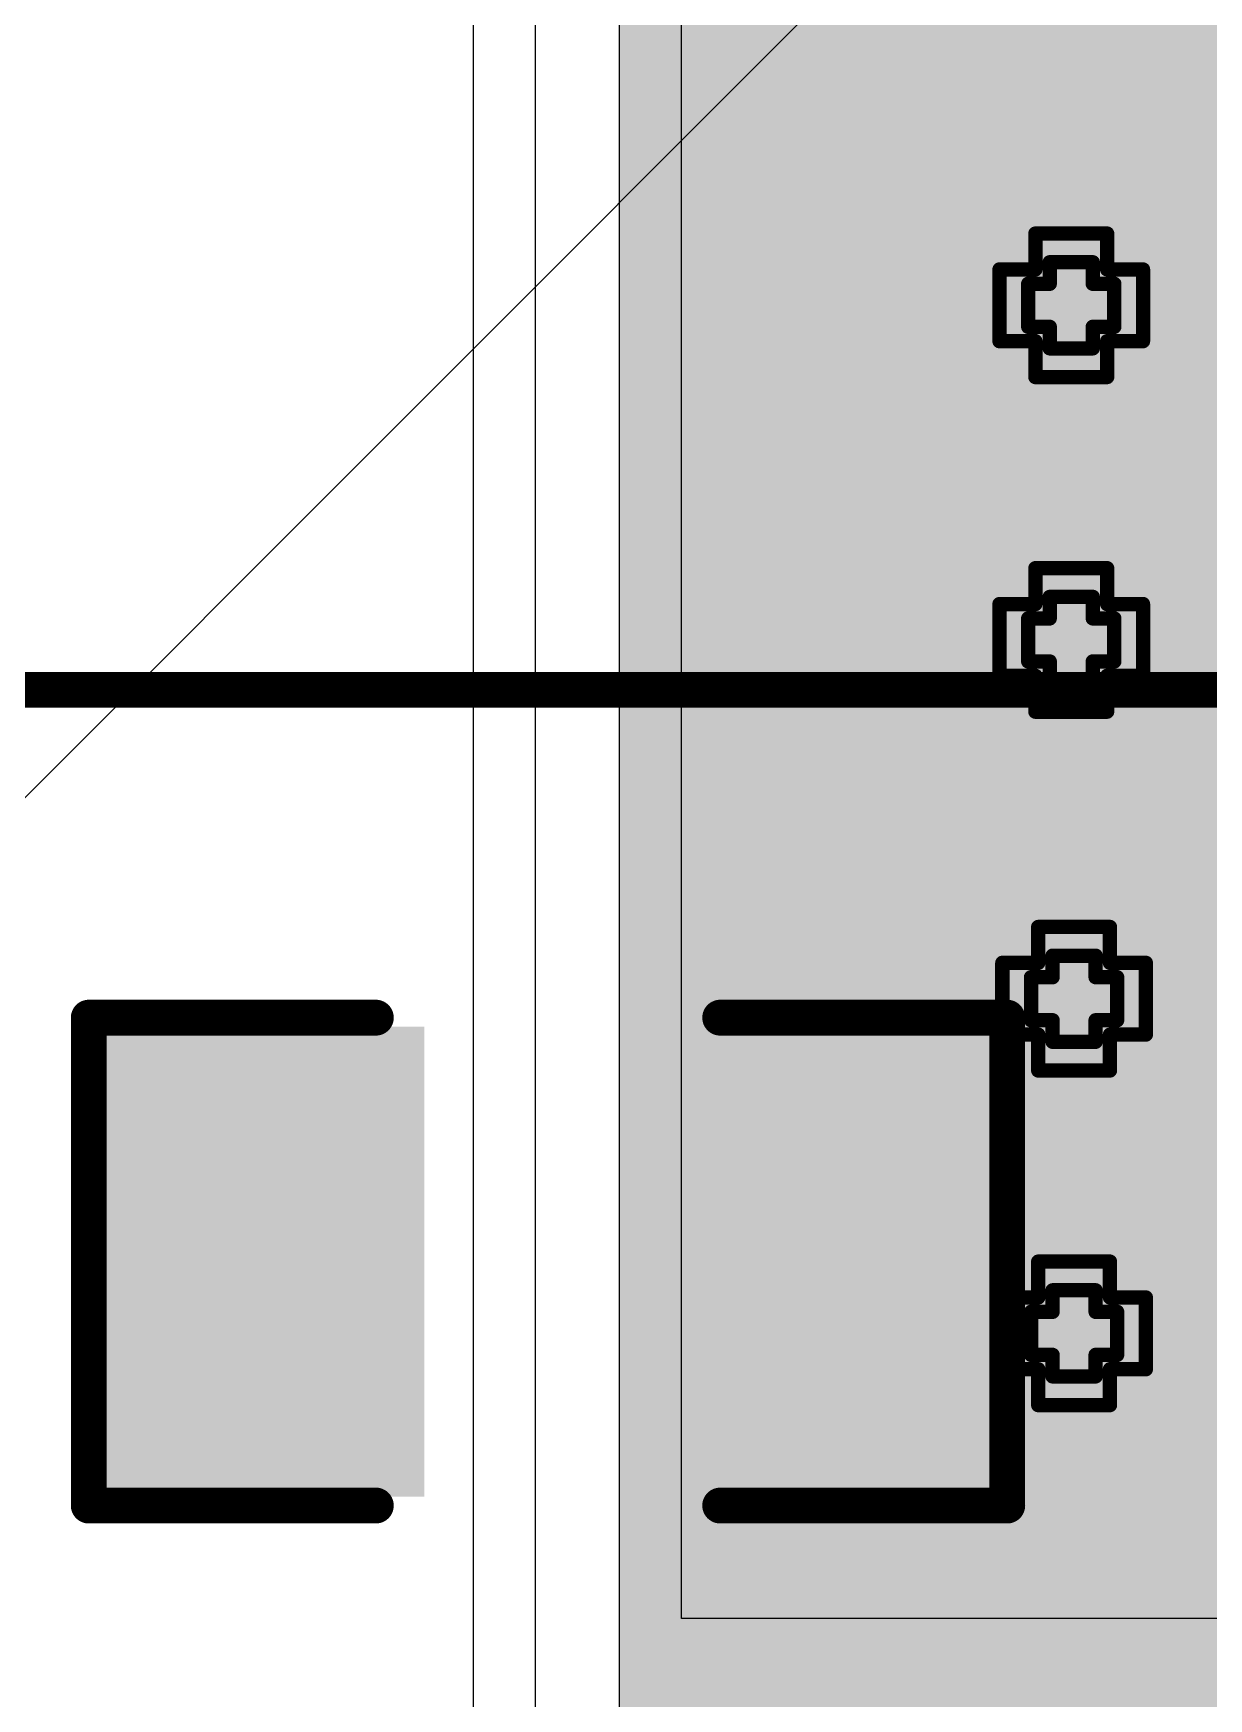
# Model space of a CAD drawing. Header units: inches. Extents: x -5 to 5258, y -4 to 5281.
# Drawn here: x 68.83 to 72.99, y 83.8 to 89.7 of the extents above; entities that cross this region are included whole.
import ezdxf

# ---------------------------------------------------------------- set-up
doc = ezdxf.new("R2010")
doc.units = ezdxf.units.IN
for name, color, linetype in [('Bottom Layer', 5, 'Continuous'), ('Bottom Solder', 6, 'Continuous'), ('Drill Drawing', 1, 'Continuous'), ('Top Layer', 1, 'Continuous'), ('Top Overlay', 2, 'Continuous'), ('Top Paste', 8, 'Continuous'), ('Top Solder', 216, 'Continuous'), ('Via Holes', 16, 'Continuous')]:
    doc.layers.add(name, color=color, linetype=linetype)

# ---------------------------------------------------------------- blocks, each defined once
blk = doc.blocks.new('RVT1H470M0607_4')
at = {"layer": 'Top Overlay'}
blk.add_lwpolyline([(-1.8348, -3.3274, 0.127, 0.127, 0), (3.3214, -3.3274, 0.127, 0.127, 0)], format="xyseb", dxfattribs=at)
blk = doc.blocks.new('P____DI_3333_8_91')
at = {"layer": 'Top Solder'}
blk.add_line((0.1017, 1.2383), (-5201.5175, 5197.903), dxfattribs=at)
blk = doc.blocks.new('C___0805_166')
at = {"layer": 'Top Layer'}
for points in [[(-1.524, 0.762), (-0.508, 0.762), (-0.508, -0.762), (-1.524, -0.762)], [(0.508, 0.762), (1.524, 0.762), (1.524, -0.762), (0.508, -0.762)]]:
    blk.add_hatch(color=1, dxfattribs=at).paths.add_polyline_path(points)
at = {"layer": 'Top Paste'}
for points in [[(-1.524, 0.762), (-0.508, 0.762), (-0.508, -0.762), (-1.524, -0.762)], [(0.508, 0.762), (1.524, 0.762), (1.524, -0.762), (0.508, -0.762)]]:
    blk.add_hatch(color=8, dxfattribs=at).paths.add_polyline_path(points)
at = {"layer": 'Top Solder'}
for points in [[(-1.594, 0.832), (-0.438, 0.832), (-0.438, -0.832), (-1.594, -0.832)], [(0.438, 0.832), (1.594, 0.832), (1.594, -0.832), (0.438, -0.832)]]:
    blk.add_hatch(color=216, dxfattribs=at).paths.add_polyline_path(points)
at = {"layer": 'Top Overlay'}
for points in [[(-1.6256, 0.8636, 0.127, 0.127, 0), (-1.6256, -0.8636, 0.127, 0.127, 0)], [(-0.6096, 0.8636, 0.127, 0.127, 0), (-1.6256, 0.8636, 0.127, 0.127, 0)], [(1.6256, 0.8636, 0.127, 0.127, 0), (0.6096, 0.8636, 0.127, 0.127, 0)], [(1.6256, 0.8636, 0.127, 0.127, 0), (1.6256, -0.8636, 0.127, 0.127, 0)], [(-0.6096, -0.8636, 0.127, 0.127, 0), (-1.6256, -0.8636, 0.127, 0.127, 0)], [(1.6256, -0.8636, 0.127, 0.127, 0), (0.6096, -0.8636, 0.127, 0.127, 0)]]:
    blk.add_lwpolyline(points, format="xyseb", dxfattribs=at)
for points in [[(-1.6574, 0.8636, 0.0635, 0.0635, 1), (-1.5938, 0.8636, 0.0635, 0.0635, 1)], [(-1.6574, 0.8636, 0.0635, 0.0635, 1), (-1.5938, 0.8636, 0.0635, 0.0635, 1)], [(-0.6413, 0.8636, 0.0635, 0.0635, 1), (-0.5778, 0.8636, 0.0635, 0.0635, 1)], [(0.5778, 0.8636, 0.0635, 0.0635, 1), (0.6413, 0.8636, 0.0635, 0.0635, 1)], [(1.5938, 0.8636, 0.0635, 0.0635, 1), (1.6574, 0.8636, 0.0635, 0.0635, 1)], [(1.5938, 0.8636, 0.0635, 0.0635, 1), (1.6574, 0.8636, 0.0635, 0.0635, 1)], [(-1.6574, -0.8636, 0.0635, 0.0635, 1), (-1.5938, -0.8636, 0.0635, 0.0635, 1)], [(-1.6574, -0.8636, 0.0635, 0.0635, 1), (-1.5938, -0.8636, 0.0635, 0.0635, 1)], [(-0.6413, -0.8636, 0.0635, 0.0635, 1), (-0.5778, -0.8636, 0.0635, 0.0635, 1)], [(0.5778, -0.8636, 0.0635, 0.0635, 1), (0.6413, -0.8636, 0.0635, 0.0635, 1)], [(1.5938, -0.8636, 0.0635, 0.0635, 1), (1.6574, -0.8636, 0.0635, 0.0635, 1)], [(1.5938, -0.8636, 0.0635, 0.0635, 1), (1.6574, -0.8636, 0.0635, 0.0635, 1)]]:
    blk.add_lwpolyline(points, format="xyseb", close=True, dxfattribs=at)

msp = doc.modelspace()

# ---------------------------------------------------------------- hatches: boundary and pattern name
at = {"layer": 'Bottom Layer'}
h = msp.add_hatch(color=5, dxfattribs=at)
edge = h.paths.add_edge_path()
edge.add_arc((72.507, 88.7331), 0.3, 0, 360)
h = msp.add_hatch(color=5, dxfattribs=at)
edge = h.paths.add_edge_path()
edge.add_arc((72.507, 87.5484), 0.3, 0, 360)
h = msp.add_hatch(color=5, dxfattribs=at)
edge = h.paths.add_edge_path()
edge.add_arc((72.517, 86.2782), 0.3, 0, 360)
h = msp.add_hatch(color=5, dxfattribs=at)
edge = h.paths.add_edge_path()
edge.add_arc((72.517, 85.0935), 0.3, 0, 360)
at = {"layer": 'Bottom Solder'}
h = msp.add_hatch(color=6, dxfattribs=at)
edge = h.paths.add_edge_path()
edge.add_arc((72.507, 88.7331), 0.4016, 0, 360)
h = msp.add_hatch(color=6, dxfattribs=at)
edge = h.paths.add_edge_path()
edge.add_arc((72.507, 87.5484), 0.4016, 0, 360)
h = msp.add_hatch(color=6, dxfattribs=at)
edge = h.paths.add_edge_path()
edge.add_arc((72.517, 86.2782), 0.4016, 0, 360)
h = msp.add_hatch(color=6, dxfattribs=at)
edge = h.paths.add_edge_path()
edge.add_arc((72.517, 85.0935), 0.4016, 0, 360)
at = {"layer": 'Top Layer'}
msp.add_hatch(color=1, dxfattribs=at).paths.add_polyline_path([(70.9079, 76.871), (74.93, 76.871), (74.93, 91.5702), (70.9079, 91.5702)])
h = msp.add_hatch(color=1, dxfattribs=at)
edge = h.paths.add_edge_path()
edge.add_arc((72.507, 88.7331), 0.3, 0, 360)
h = msp.add_hatch(color=1, dxfattribs=at)
edge = h.paths.add_edge_path()
edge.add_arc((72.507, 87.5484), 0.3, 0, 360)
h = msp.add_hatch(color=1, dxfattribs=at)
edge = h.paths.add_edge_path()
edge.add_arc((72.517, 86.2782), 0.3, 0, 360)
h = msp.add_hatch(color=1, dxfattribs=at)
edge = h.paths.add_edge_path()
edge.add_arc((72.517, 85.0935), 0.3, 0, 360)
at = {"layer": 'Top Solder'}
h = msp.add_hatch(color=216, dxfattribs=at)
edge = h.paths.add_edge_path()
edge.add_arc((72.507, 88.7331), 0.4016, 0, 360)
h = msp.add_hatch(color=216, dxfattribs=at)
edge = h.paths.add_edge_path()
edge.add_arc((72.507, 87.5484), 0.4016, 0, 360)
h = msp.add_hatch(color=216, dxfattribs=at)
edge = h.paths.add_edge_path()
edge.add_arc((72.517, 86.2782), 0.4016, 0, 360)
h = msp.add_hatch(color=216, dxfattribs=at)
edge = h.paths.add_edge_path()
edge.add_arc((72.517, 85.0935), 0.4016, 0, 360)
at = {"layer": 'Via Holes'}
h = msp.add_hatch(color=7, dxfattribs=at)
edge = h.paths.add_edge_path()
edge.add_arc((72.507, 88.7331), 0.15, 0, 360)
h = msp.add_hatch(color=7, dxfattribs=at)
edge = h.paths.add_edge_path()
edge.add_arc((72.507, 87.5484), 0.15, 0, 360)
h = msp.add_hatch(color=7, dxfattribs=at)
edge = h.paths.add_edge_path()
edge.add_arc((72.517, 86.2782), 0.15, 0, 360)
h = msp.add_hatch(color=7, dxfattribs=at)
edge = h.paths.add_edge_path()
edge.add_arc((72.517, 85.0935), 0.15, 0, 360)

# ---------------------------------------------------------------- linework, layer by layer
at = {"layer": 'Bottom Layer'}
for p, q in [((70.609, 93.878), (70.609, 84.084)), ((71.1269, 84.084), (71.1269, 93.878)), ((70.609, 84.084), (70.609, 83.566)), ((75.0163, 84.0839), (71.1269, 84.084))]:
    msp.add_line(p, q, dxfattribs=at)
at = {"layer": 'Drill Drawing'}
for points in [[(72.38, 88.8601, 0.0508, 0.0508, 0), (72.38, 88.9871, 0.0508, 0.0508, 0)], [(72.38, 88.9871, 0.0508, 0.0508, 0), (72.634, 88.9871, 0.0508, 0.0508, 0)], [(72.634, 88.8601, 0.0508, 0.0508, 0), (72.634, 88.9871, 0.0508, 0.0508, 0)], [(72.253, 88.6061, 0.0508, 0.0508, 0), (72.253, 88.8601, 0.0508, 0.0508, 0)], [(72.253, 88.8601, 0.0508, 0.0508, 0), (72.38, 88.8601, 0.0508, 0.0508, 0)], [(72.4308, 88.8093, 0.0508, 0.0508, 0), (72.4308, 88.8855, 0.0508, 0.0508, 0)], [(72.4308, 88.8855, 0.0508, 0.0508, 0), (72.5832, 88.8855, 0.0508, 0.0508, 0)], [(72.5832, 88.8093, 0.0508, 0.0508, 0), (72.5832, 88.8855, 0.0508, 0.0508, 0)], [(72.634, 88.8601, 0.0508, 0.0508, 0), (72.761, 88.8601, 0.0508, 0.0508, 0)], [(72.761, 88.6061, 0.0508, 0.0508, 0), (72.761, 88.8601, 0.0508, 0.0508, 0)], [(72.3546, 88.6569, 0.0508, 0.0508, 0), (72.3546, 88.8093, 0.0508, 0.0508, 0)], [(72.3546, 88.8093, 0.0508, 0.0508, 0), (72.4308, 88.8093, 0.0508, 0.0508, 0)], [(72.5832, 88.8093, 0.0508, 0.0508, 0), (72.6594, 88.8093, 0.0508, 0.0508, 0)], [(72.6594, 88.6569, 0.0508, 0.0508, 0), (72.6594, 88.8093, 0.0508, 0.0508, 0)], [(72.3546, 88.6569, 0.0508, 0.0508, 0), (72.4308, 88.6569, 0.0508, 0.0508, 0)], [(72.4308, 88.5807, 0.0508, 0.0508, 0), (72.4308, 88.6569, 0.0508, 0.0508, 0)], [(72.5832, 88.6569, 0.0508, 0.0508, 0), (72.6594, 88.6569, 0.0508, 0.0508, 0)], [(72.5832, 88.5807, 0.0508, 0.0508, 0), (72.5832, 88.6569, 0.0508, 0.0508, 0)], [(72.253, 88.6061, 0.0508, 0.0508, 0), (72.38, 88.6061, 0.0508, 0.0508, 0)], [(72.38, 88.4791, 0.0508, 0.0508, 0), (72.38, 88.6061, 0.0508, 0.0508, 0)], [(72.634, 88.6061, 0.0508, 0.0508, 0), (72.761, 88.6061, 0.0508, 0.0508, 0)], [(72.634, 88.4791, 0.0508, 0.0508, 0), (72.634, 88.6061, 0.0508, 0.0508, 0)], [(72.4308, 88.5807, 0.0508, 0.0508, 0), (72.5832, 88.5807, 0.0508, 0.0508, 0)], [(72.38, 88.4791, 0.0508, 0.0508, 0), (72.634, 88.4791, 0.0508, 0.0508, 0)], [(72.38, 87.6754, 0.0508, 0.0508, 0), (72.38, 87.8024, 0.0508, 0.0508, 0)], [(72.38, 87.8024, 0.0508, 0.0508, 0), (72.634, 87.8024, 0.0508, 0.0508, 0)], [(72.634, 87.6754, 0.0508, 0.0508, 0), (72.634, 87.8024, 0.0508, 0.0508, 0)], [(72.253, 87.4214, 0.0508, 0.0508, 0), (72.253, 87.6754, 0.0508, 0.0508, 0)], [(72.253, 87.6754, 0.0508, 0.0508, 0), (72.38, 87.6754, 0.0508, 0.0508, 0)], [(72.4308, 87.6246, 0.0508, 0.0508, 0), (72.4308, 87.7008, 0.0508, 0.0508, 0)], [(72.4308, 87.7008, 0.0508, 0.0508, 0), (72.5832, 87.7008, 0.0508, 0.0508, 0)], [(72.5832, 87.6246, 0.0508, 0.0508, 0), (72.5832, 87.7008, 0.0508, 0.0508, 0)], [(72.634, 87.6754, 0.0508, 0.0508, 0), (72.761, 87.6754, 0.0508, 0.0508, 0)], [(72.761, 87.4214, 0.0508, 0.0508, 0), (72.761, 87.6754, 0.0508, 0.0508, 0)], [(72.3546, 87.4722, 0.0508, 0.0508, 0), (72.3546, 87.6246, 0.0508, 0.0508, 0)], [(72.3546, 87.6246, 0.0508, 0.0508, 0), (72.4308, 87.6246, 0.0508, 0.0508, 0)], [(72.5832, 87.6246, 0.0508, 0.0508, 0), (72.6594, 87.6246, 0.0508, 0.0508, 0)], [(72.6594, 87.4722, 0.0508, 0.0508, 0), (72.6594, 87.6246, 0.0508, 0.0508, 0)], [(72.3546, 87.4722, 0.0508, 0.0508, 0), (72.4308, 87.4722, 0.0508, 0.0508, 0)], [(72.4308, 87.396, 0.0508, 0.0508, 0), (72.4308, 87.4722, 0.0508, 0.0508, 0)], [(72.5832, 87.4722, 0.0508, 0.0508, 0), (72.6594, 87.4722, 0.0508, 0.0508, 0)], [(72.5832, 87.396, 0.0508, 0.0508, 0), (72.5832, 87.4722, 0.0508, 0.0508, 0)], [(72.253, 87.4214, 0.0508, 0.0508, 0), (72.38, 87.4214, 0.0508, 0.0508, 0)], [(72.38, 87.2944, 0.0508, 0.0508, 0), (72.38, 87.4214, 0.0508, 0.0508, 0)], [(72.634, 87.4214, 0.0508, 0.0508, 0), (72.761, 87.4214, 0.0508, 0.0508, 0)], [(72.634, 87.2944, 0.0508, 0.0508, 0), (72.634, 87.4214, 0.0508, 0.0508, 0)], [(72.4308, 87.396, 0.0508, 0.0508, 0), (72.5832, 87.396, 0.0508, 0.0508, 0)], [(72.38, 87.2944, 0.0508, 0.0508, 0), (72.634, 87.2944, 0.0508, 0.0508, 0)], [(72.39, 86.4052, 0.0508, 0.0508, 0), (72.39, 86.5322, 0.0508, 0.0508, 0)], [(72.39, 86.5322, 0.0508, 0.0508, 0), (72.644, 86.5322, 0.0508, 0.0508, 0)], [(72.644, 86.4052, 0.0508, 0.0508, 0), (72.644, 86.5322, 0.0508, 0.0508, 0)], [(72.4408, 86.3544, 0.0508, 0.0508, 0), (72.4408, 86.4306, 0.0508, 0.0508, 0)], [(72.4408, 86.4306, 0.0508, 0.0508, 0), (72.5932, 86.4306, 0.0508, 0.0508, 0)], [(72.5932, 86.3544, 0.0508, 0.0508, 0), (72.5932, 86.4306, 0.0508, 0.0508, 0)], [(72.263, 86.1512, 0.0508, 0.0508, 0), (72.263, 86.4052, 0.0508, 0.0508, 0)], [(72.263, 86.4052, 0.0508, 0.0508, 0), (72.39, 86.4052, 0.0508, 0.0508, 0)], [(72.3646, 86.202, 0.0508, 0.0508, 0), (72.3646, 86.3544, 0.0508, 0.0508, 0)], [(72.3646, 86.3544, 0.0508, 0.0508, 0), (72.4408, 86.3544, 0.0508, 0.0508, 0)], [(72.5932, 86.3544, 0.0508, 0.0508, 0), (72.6694, 86.3544, 0.0508, 0.0508, 0)], [(72.644, 86.4052, 0.0508, 0.0508, 0), (72.771, 86.4052, 0.0508, 0.0508, 0)], [(72.6694, 86.202, 0.0508, 0.0508, 0), (72.6694, 86.3544, 0.0508, 0.0508, 0)], [(72.771, 86.1512, 0.0508, 0.0508, 0), (72.771, 86.4052, 0.0508, 0.0508, 0)], [(72.3646, 86.202, 0.0508, 0.0508, 0), (72.4408, 86.202, 0.0508, 0.0508, 0)], [(72.4408, 86.1258, 0.0508, 0.0508, 0), (72.4408, 86.202, 0.0508, 0.0508, 0)], [(72.5932, 86.202, 0.0508, 0.0508, 0), (72.6694, 86.202, 0.0508, 0.0508, 0)], [(72.5932, 86.1258, 0.0508, 0.0508, 0), (72.5932, 86.202, 0.0508, 0.0508, 0)], [(72.263, 86.1512, 0.0508, 0.0508, 0), (72.39, 86.1512, 0.0508, 0.0508, 0)], [(72.39, 86.0242, 0.0508, 0.0508, 0), (72.39, 86.1512, 0.0508, 0.0508, 0)], [(72.4408, 86.1258, 0.0508, 0.0508, 0), (72.5932, 86.1258, 0.0508, 0.0508, 0)], [(72.644, 86.1512, 0.0508, 0.0508, 0), (72.771, 86.1512, 0.0508, 0.0508, 0)], [(72.644, 86.0242, 0.0508, 0.0508, 0), (72.644, 86.1512, 0.0508, 0.0508, 0)], [(72.39, 86.0242, 0.0508, 0.0508, 0), (72.644, 86.0242, 0.0508, 0.0508, 0)], [(72.39, 85.2205, 0.0508, 0.0508, 0), (72.39, 85.3475, 0.0508, 0.0508, 0)], [(72.39, 85.3475, 0.0508, 0.0508, 0), (72.644, 85.3475, 0.0508, 0.0508, 0)], [(72.644, 85.2205, 0.0508, 0.0508, 0), (72.644, 85.3475, 0.0508, 0.0508, 0)], [(72.4408, 85.1697, 0.0508, 0.0508, 0), (72.4408, 85.2459, 0.0508, 0.0508, 0)], [(72.4408, 85.2459, 0.0508, 0.0508, 0), (72.5932, 85.2459, 0.0508, 0.0508, 0)], [(72.5932, 85.1697, 0.0508, 0.0508, 0), (72.5932, 85.2459, 0.0508, 0.0508, 0)], [(72.263, 84.9665, 0.0508, 0.0508, 0), (72.263, 85.2205, 0.0508, 0.0508, 0)], [(72.263, 85.2205, 0.0508, 0.0508, 0), (72.39, 85.2205, 0.0508, 0.0508, 0)], [(72.644, 85.2205, 0.0508, 0.0508, 0), (72.771, 85.2205, 0.0508, 0.0508, 0)], [(72.771, 84.9665, 0.0508, 0.0508, 0), (72.771, 85.2205, 0.0508, 0.0508, 0)], [(72.3646, 85.0173, 0.0508, 0.0508, 0), (72.3646, 85.1697, 0.0508, 0.0508, 0)], [(72.3646, 85.1697, 0.0508, 0.0508, 0), (72.4408, 85.1697, 0.0508, 0.0508, 0)], [(72.5932, 85.1697, 0.0508, 0.0508, 0), (72.6694, 85.1697, 0.0508, 0.0508, 0)], [(72.6694, 85.0173, 0.0508, 0.0508, 0), (72.6694, 85.1697, 0.0508, 0.0508, 0)], [(72.3646, 85.0173, 0.0508, 0.0508, 0), (72.4408, 85.0173, 0.0508, 0.0508, 0)], [(72.4408, 84.9411, 0.0508, 0.0508, 0), (72.4408, 85.0173, 0.0508, 0.0508, 0)], [(72.5932, 85.0173, 0.0508, 0.0508, 0), (72.6694, 85.0173, 0.0508, 0.0508, 0)], [(72.5932, 84.9411, 0.0508, 0.0508, 0), (72.5932, 85.0173, 0.0508, 0.0508, 0)], [(72.263, 84.9665, 0.0508, 0.0508, 0), (72.39, 84.9665, 0.0508, 0.0508, 0)], [(72.39, 84.8395, 0.0508, 0.0508, 0), (72.39, 84.9665, 0.0508, 0.0508, 0)], [(72.4408, 84.9411, 0.0508, 0.0508, 0), (72.5932, 84.9411, 0.0508, 0.0508, 0)], [(72.644, 84.9665, 0.0508, 0.0508, 0), (72.771, 84.9665, 0.0508, 0.0508, 0)], [(72.644, 84.8395, 0.0508, 0.0508, 0), (72.644, 84.9665, 0.0508, 0.0508, 0)], [(72.39, 84.8395, 0.0508, 0.0508, 0), (72.644, 84.8395, 0.0508, 0.0508, 0)]]:
    msp.add_lwpolyline(points, format="xyseb", dxfattribs=at)
for points in [[(72.3673, 88.9871, 0.0254, 0.0254, 1), (72.3927, 88.9871, 0.0254, 0.0254, 1)], [(72.3673, 88.9871, 0.0254, 0.0254, 1), (72.3927, 88.9871, 0.0254, 0.0254, 1)], [(72.6213, 88.9871, 0.0254, 0.0254, 1), (72.6467, 88.9871, 0.0254, 0.0254, 1)], [(72.6213, 88.9871, 0.0254, 0.0254, 1), (72.6467, 88.9871, 0.0254, 0.0254, 1)], [(72.2403, 88.8601, 0.0254, 0.0254, 1), (72.2657, 88.8601, 0.0254, 0.0254, 1)], [(72.2403, 88.8601, 0.0254, 0.0254, 1), (72.2657, 88.8601, 0.0254, 0.0254, 1)], [(72.3673, 88.8601, 0.0254, 0.0254, 1), (72.3927, 88.8601, 0.0254, 0.0254, 1)], [(72.3673, 88.8601, 0.0254, 0.0254, 1), (72.3927, 88.8601, 0.0254, 0.0254, 1)], [(72.4181, 88.8855, 0.0254, 0.0254, 1), (72.4435, 88.8855, 0.0254, 0.0254, 1)], [(72.4181, 88.8855, 0.0254, 0.0254, 1), (72.4435, 88.8855, 0.0254, 0.0254, 1)], [(72.5705, 88.8855, 0.0254, 0.0254, 1), (72.5959, 88.8855, 0.0254, 0.0254, 1)], [(72.5705, 88.8855, 0.0254, 0.0254, 1), (72.5959, 88.8855, 0.0254, 0.0254, 1)], [(72.6213, 88.8601, 0.0254, 0.0254, 1), (72.6467, 88.8601, 0.0254, 0.0254, 1)], [(72.6213, 88.8601, 0.0254, 0.0254, 1), (72.6467, 88.8601, 0.0254, 0.0254, 1)], [(72.7483, 88.8601, 0.0254, 0.0254, 1), (72.7737, 88.8601, 0.0254, 0.0254, 1)], [(72.7483, 88.8601, 0.0254, 0.0254, 1), (72.7737, 88.8601, 0.0254, 0.0254, 1)], [(72.3419, 88.8093, 0.0254, 0.0254, 1), (72.3673, 88.8093, 0.0254, 0.0254, 1)], [(72.3419, 88.8093, 0.0254, 0.0254, 1), (72.3673, 88.8093, 0.0254, 0.0254, 1)], [(72.4181, 88.8093, 0.0254, 0.0254, 1), (72.4435, 88.8093, 0.0254, 0.0254, 1)], [(72.4181, 88.8093, 0.0254, 0.0254, 1), (72.4435, 88.8093, 0.0254, 0.0254, 1)], [(72.5705, 88.8093, 0.0254, 0.0254, 1), (72.5959, 88.8093, 0.0254, 0.0254, 1)], [(72.5705, 88.8093, 0.0254, 0.0254, 1), (72.5959, 88.8093, 0.0254, 0.0254, 1)], [(72.6467, 88.8093, 0.0254, 0.0254, 1), (72.6721, 88.8093, 0.0254, 0.0254, 1)], [(72.6467, 88.8093, 0.0254, 0.0254, 1), (72.6721, 88.8093, 0.0254, 0.0254, 1)], [(72.3419, 88.6569, 0.0254, 0.0254, 1), (72.3673, 88.6569, 0.0254, 0.0254, 1)], [(72.3419, 88.6569, 0.0254, 0.0254, 1), (72.3673, 88.6569, 0.0254, 0.0254, 1)], [(72.4181, 88.6569, 0.0254, 0.0254, 1), (72.4435, 88.6569, 0.0254, 0.0254, 1)], [(72.4181, 88.6569, 0.0254, 0.0254, 1), (72.4435, 88.6569, 0.0254, 0.0254, 1)], [(72.5705, 88.6569, 0.0254, 0.0254, 1), (72.5959, 88.6569, 0.0254, 0.0254, 1)], [(72.5705, 88.6569, 0.0254, 0.0254, 1), (72.5959, 88.6569, 0.0254, 0.0254, 1)], [(72.6467, 88.6569, 0.0254, 0.0254, 1), (72.6721, 88.6569, 0.0254, 0.0254, 1)], [(72.6467, 88.6569, 0.0254, 0.0254, 1), (72.6721, 88.6569, 0.0254, 0.0254, 1)], [(72.2403, 88.6061, 0.0254, 0.0254, 1), (72.2657, 88.6061, 0.0254, 0.0254, 1)], [(72.2403, 88.6061, 0.0254, 0.0254, 1), (72.2657, 88.6061, 0.0254, 0.0254, 1)], [(72.3673, 88.6061, 0.0254, 0.0254, 1), (72.3927, 88.6061, 0.0254, 0.0254, 1)], [(72.3673, 88.6061, 0.0254, 0.0254, 1), (72.3927, 88.6061, 0.0254, 0.0254, 1)], [(72.6213, 88.6061, 0.0254, 0.0254, 1), (72.6467, 88.6061, 0.0254, 0.0254, 1)], [(72.6213, 88.6061, 0.0254, 0.0254, 1), (72.6467, 88.6061, 0.0254, 0.0254, 1)], [(72.7483, 88.6061, 0.0254, 0.0254, 1), (72.7737, 88.6061, 0.0254, 0.0254, 1)], [(72.7483, 88.6061, 0.0254, 0.0254, 1), (72.7737, 88.6061, 0.0254, 0.0254, 1)], [(72.4181, 88.5807, 0.0254, 0.0254, 1), (72.4435, 88.5807, 0.0254, 0.0254, 1)], [(72.4181, 88.5807, 0.0254, 0.0254, 1), (72.4435, 88.5807, 0.0254, 0.0254, 1)], [(72.5705, 88.5807, 0.0254, 0.0254, 1), (72.5959, 88.5807, 0.0254, 0.0254, 1)], [(72.5705, 88.5807, 0.0254, 0.0254, 1), (72.5959, 88.5807, 0.0254, 0.0254, 1)], [(72.3673, 88.4791, 0.0254, 0.0254, 1), (72.3927, 88.4791, 0.0254, 0.0254, 1)], [(72.3673, 88.4791, 0.0254, 0.0254, 1), (72.3927, 88.4791, 0.0254, 0.0254, 1)], [(72.6213, 88.4791, 0.0254, 0.0254, 1), (72.6467, 88.4791, 0.0254, 0.0254, 1)], [(72.6213, 88.4791, 0.0254, 0.0254, 1), (72.6467, 88.4791, 0.0254, 0.0254, 1)], [(72.3673, 87.8024, 0.0254, 0.0254, 1), (72.3927, 87.8024, 0.0254, 0.0254, 1)], [(72.3673, 87.8024, 0.0254, 0.0254, 1), (72.3927, 87.8024, 0.0254, 0.0254, 1)], [(72.6213, 87.8024, 0.0254, 0.0254, 1), (72.6467, 87.8024, 0.0254, 0.0254, 1)], [(72.6213, 87.8024, 0.0254, 0.0254, 1), (72.6467, 87.8024, 0.0254, 0.0254, 1)], [(72.2403, 87.6754, 0.0254, 0.0254, 1), (72.2657, 87.6754, 0.0254, 0.0254, 1)], [(72.2403, 87.6754, 0.0254, 0.0254, 1), (72.2657, 87.6754, 0.0254, 0.0254, 1)], [(72.3673, 87.6754, 0.0254, 0.0254, 1), (72.3927, 87.6754, 0.0254, 0.0254, 1)], [(72.3673, 87.6754, 0.0254, 0.0254, 1), (72.3927, 87.6754, 0.0254, 0.0254, 1)], [(72.4181, 87.7008, 0.0254, 0.0254, 1), (72.4435, 87.7008, 0.0254, 0.0254, 1)], [(72.4181, 87.7008, 0.0254, 0.0254, 1), (72.4435, 87.7008, 0.0254, 0.0254, 1)], [(72.5705, 87.7008, 0.0254, 0.0254, 1), (72.5959, 87.7008, 0.0254, 0.0254, 1)], [(72.5705, 87.7008, 0.0254, 0.0254, 1), (72.5959, 87.7008, 0.0254, 0.0254, 1)], [(72.6213, 87.6754, 0.0254, 0.0254, 1), (72.6467, 87.6754, 0.0254, 0.0254, 1)], [(72.6213, 87.6754, 0.0254, 0.0254, 1), (72.6467, 87.6754, 0.0254, 0.0254, 1)], [(72.7483, 87.6754, 0.0254, 0.0254, 1), (72.7737, 87.6754, 0.0254, 0.0254, 1)], [(72.7483, 87.6754, 0.0254, 0.0254, 1), (72.7737, 87.6754, 0.0254, 0.0254, 1)], [(72.3419, 87.6246, 0.0254, 0.0254, 1), (72.3673, 87.6246, 0.0254, 0.0254, 1)], [(72.3419, 87.6246, 0.0254, 0.0254, 1), (72.3673, 87.6246, 0.0254, 0.0254, 1)], [(72.4181, 87.6246, 0.0254, 0.0254, 1), (72.4435, 87.6246, 0.0254, 0.0254, 1)], [(72.4181, 87.6246, 0.0254, 0.0254, 1), (72.4435, 87.6246, 0.0254, 0.0254, 1)], [(72.5705, 87.6246, 0.0254, 0.0254, 1), (72.5959, 87.6246, 0.0254, 0.0254, 1)], [(72.5705, 87.6246, 0.0254, 0.0254, 1), (72.5959, 87.6246, 0.0254, 0.0254, 1)], [(72.6467, 87.6246, 0.0254, 0.0254, 1), (72.6721, 87.6246, 0.0254, 0.0254, 1)], [(72.6467, 87.6246, 0.0254, 0.0254, 1), (72.6721, 87.6246, 0.0254, 0.0254, 1)], [(72.3419, 87.4722, 0.0254, 0.0254, 1), (72.3673, 87.4722, 0.0254, 0.0254, 1)], [(72.3419, 87.4722, 0.0254, 0.0254, 1), (72.3673, 87.4722, 0.0254, 0.0254, 1)], [(72.4181, 87.4722, 0.0254, 0.0254, 1), (72.4435, 87.4722, 0.0254, 0.0254, 1)], [(72.4181, 87.4722, 0.0254, 0.0254, 1), (72.4435, 87.4722, 0.0254, 0.0254, 1)], [(72.5705, 87.4722, 0.0254, 0.0254, 1), (72.5959, 87.4722, 0.0254, 0.0254, 1)], [(72.5705, 87.4722, 0.0254, 0.0254, 1), (72.5959, 87.4722, 0.0254, 0.0254, 1)], [(72.6467, 87.4722, 0.0254, 0.0254, 1), (72.6721, 87.4722, 0.0254, 0.0254, 1)], [(72.6467, 87.4722, 0.0254, 0.0254, 1), (72.6721, 87.4722, 0.0254, 0.0254, 1)], [(72.2403, 87.4214, 0.0254, 0.0254, 1), (72.2657, 87.4214, 0.0254, 0.0254, 1)], [(72.2403, 87.4214, 0.0254, 0.0254, 1), (72.2657, 87.4214, 0.0254, 0.0254, 1)], [(72.3673, 87.4214, 0.0254, 0.0254, 1), (72.3927, 87.4214, 0.0254, 0.0254, 1)], [(72.3673, 87.4214, 0.0254, 0.0254, 1), (72.3927, 87.4214, 0.0254, 0.0254, 1)], [(72.6213, 87.4214, 0.0254, 0.0254, 1), (72.6467, 87.4214, 0.0254, 0.0254, 1)], [(72.6213, 87.4214, 0.0254, 0.0254, 1), (72.6467, 87.4214, 0.0254, 0.0254, 1)], [(72.7483, 87.4214, 0.0254, 0.0254, 1), (72.7737, 87.4214, 0.0254, 0.0254, 1)], [(72.7483, 87.4214, 0.0254, 0.0254, 1), (72.7737, 87.4214, 0.0254, 0.0254, 1)], [(72.4181, 87.396, 0.0254, 0.0254, 1), (72.4435, 87.396, 0.0254, 0.0254, 1)], [(72.4181, 87.396, 0.0254, 0.0254, 1), (72.4435, 87.396, 0.0254, 0.0254, 1)], [(72.5705, 87.396, 0.0254, 0.0254, 1), (72.5959, 87.396, 0.0254, 0.0254, 1)], [(72.5705, 87.396, 0.0254, 0.0254, 1), (72.5959, 87.396, 0.0254, 0.0254, 1)], [(72.3673, 87.2944, 0.0254, 0.0254, 1), (72.3927, 87.2944, 0.0254, 0.0254, 1)], [(72.3673, 87.2944, 0.0254, 0.0254, 1), (72.3927, 87.2944, 0.0254, 0.0254, 1)], [(72.6213, 87.2944, 0.0254, 0.0254, 1), (72.6467, 87.2944, 0.0254, 0.0254, 1)], [(72.6213, 87.2944, 0.0254, 0.0254, 1), (72.6467, 87.2944, 0.0254, 0.0254, 1)], [(72.3773, 86.5322, 0.0254, 0.0254, 1), (72.4027, 86.5322, 0.0254, 0.0254, 1)], [(72.3773, 86.5322, 0.0254, 0.0254, 1), (72.4027, 86.5322, 0.0254, 0.0254, 1)], [(72.6313, 86.5322, 0.0254, 0.0254, 1), (72.6567, 86.5322, 0.0254, 0.0254, 1)], [(72.6313, 86.5322, 0.0254, 0.0254, 1), (72.6567, 86.5322, 0.0254, 0.0254, 1)], [(72.4281, 86.4306, 0.0254, 0.0254, 1), (72.4535, 86.4306, 0.0254, 0.0254, 1)], [(72.4281, 86.4306, 0.0254, 0.0254, 1), (72.4535, 86.4306, 0.0254, 0.0254, 1)], [(72.5805, 86.4306, 0.0254, 0.0254, 1), (72.6059, 86.4306, 0.0254, 0.0254, 1)], [(72.5805, 86.4306, 0.0254, 0.0254, 1), (72.6059, 86.4306, 0.0254, 0.0254, 1)], [(72.2503, 86.4052, 0.0254, 0.0254, 1), (72.2757, 86.4052, 0.0254, 0.0254, 1)], [(72.2503, 86.4052, 0.0254, 0.0254, 1), (72.2757, 86.4052, 0.0254, 0.0254, 1)], [(72.3519, 86.3544, 0.0254, 0.0254, 1), (72.3773, 86.3544, 0.0254, 0.0254, 1)], [(72.3519, 86.3544, 0.0254, 0.0254, 1), (72.3773, 86.3544, 0.0254, 0.0254, 1)], [(72.3773, 86.4052, 0.0254, 0.0254, 1), (72.4027, 86.4052, 0.0254, 0.0254, 1)], [(72.3773, 86.4052, 0.0254, 0.0254, 1), (72.4027, 86.4052, 0.0254, 0.0254, 1)], [(72.4281, 86.3544, 0.0254, 0.0254, 1), (72.4535, 86.3544, 0.0254, 0.0254, 1)], [(72.4281, 86.3544, 0.0254, 0.0254, 1), (72.4535, 86.3544, 0.0254, 0.0254, 1)], [(72.5805, 86.3544, 0.0254, 0.0254, 1), (72.6059, 86.3544, 0.0254, 0.0254, 1)], [(72.5805, 86.3544, 0.0254, 0.0254, 1), (72.6059, 86.3544, 0.0254, 0.0254, 1)], [(72.6313, 86.4052, 0.0254, 0.0254, 1), (72.6567, 86.4052, 0.0254, 0.0254, 1)], [(72.6313, 86.4052, 0.0254, 0.0254, 1), (72.6567, 86.4052, 0.0254, 0.0254, 1)], [(72.6567, 86.3544, 0.0254, 0.0254, 1), (72.6821, 86.3544, 0.0254, 0.0254, 1)], [(72.6567, 86.3544, 0.0254, 0.0254, 1), (72.6821, 86.3544, 0.0254, 0.0254, 1)], [(72.7583, 86.4052, 0.0254, 0.0254, 1), (72.7837, 86.4052, 0.0254, 0.0254, 1)], [(72.7583, 86.4052, 0.0254, 0.0254, 1), (72.7837, 86.4052, 0.0254, 0.0254, 1)], [(72.3519, 86.202, 0.0254, 0.0254, 1), (72.3773, 86.202, 0.0254, 0.0254, 1)], [(72.3519, 86.202, 0.0254, 0.0254, 1), (72.3773, 86.202, 0.0254, 0.0254, 1)], [(72.4281, 86.202, 0.0254, 0.0254, 1), (72.4535, 86.202, 0.0254, 0.0254, 1)], [(72.4281, 86.202, 0.0254, 0.0254, 1), (72.4535, 86.202, 0.0254, 0.0254, 1)], [(72.5805, 86.202, 0.0254, 0.0254, 1), (72.6059, 86.202, 0.0254, 0.0254, 1)], [(72.5805, 86.202, 0.0254, 0.0254, 1), (72.6059, 86.202, 0.0254, 0.0254, 1)], [(72.6567, 86.202, 0.0254, 0.0254, 1), (72.6821, 86.202, 0.0254, 0.0254, 1)], [(72.6567, 86.202, 0.0254, 0.0254, 1), (72.6821, 86.202, 0.0254, 0.0254, 1)], [(72.2503, 86.1512, 0.0254, 0.0254, 1), (72.2757, 86.1512, 0.0254, 0.0254, 1)], [(72.2503, 86.1512, 0.0254, 0.0254, 1), (72.2757, 86.1512, 0.0254, 0.0254, 1)], [(72.3773, 86.1512, 0.0254, 0.0254, 1), (72.4027, 86.1512, 0.0254, 0.0254, 1)], [(72.3773, 86.1512, 0.0254, 0.0254, 1), (72.4027, 86.1512, 0.0254, 0.0254, 1)], [(72.4281, 86.1258, 0.0254, 0.0254, 1), (72.4535, 86.1258, 0.0254, 0.0254, 1)], [(72.4281, 86.1258, 0.0254, 0.0254, 1), (72.4535, 86.1258, 0.0254, 0.0254, 1)], [(72.5805, 86.1258, 0.0254, 0.0254, 1), (72.6059, 86.1258, 0.0254, 0.0254, 1)], [(72.5805, 86.1258, 0.0254, 0.0254, 1), (72.6059, 86.1258, 0.0254, 0.0254, 1)], [(72.6313, 86.1512, 0.0254, 0.0254, 1), (72.6567, 86.1512, 0.0254, 0.0254, 1)], [(72.6313, 86.1512, 0.0254, 0.0254, 1), (72.6567, 86.1512, 0.0254, 0.0254, 1)], [(72.7583, 86.1512, 0.0254, 0.0254, 1), (72.7837, 86.1512, 0.0254, 0.0254, 1)], [(72.7583, 86.1512, 0.0254, 0.0254, 1), (72.7837, 86.1512, 0.0254, 0.0254, 1)], [(72.3773, 86.0242, 0.0254, 0.0254, 1), (72.4027, 86.0242, 0.0254, 0.0254, 1)], [(72.3773, 86.0242, 0.0254, 0.0254, 1), (72.4027, 86.0242, 0.0254, 0.0254, 1)], [(72.6313, 86.0242, 0.0254, 0.0254, 1), (72.6567, 86.0242, 0.0254, 0.0254, 1)], [(72.6313, 86.0242, 0.0254, 0.0254, 1), (72.6567, 86.0242, 0.0254, 0.0254, 1)], [(72.3773, 85.3475, 0.0254, 0.0254, 1), (72.4027, 85.3475, 0.0254, 0.0254, 1)], [(72.3773, 85.3475, 0.0254, 0.0254, 1), (72.4027, 85.3475, 0.0254, 0.0254, 1)], [(72.6313, 85.3475, 0.0254, 0.0254, 1), (72.6567, 85.3475, 0.0254, 0.0254, 1)], [(72.6313, 85.3475, 0.0254, 0.0254, 1), (72.6567, 85.3475, 0.0254, 0.0254, 1)], [(72.4281, 85.2459, 0.0254, 0.0254, 1), (72.4535, 85.2459, 0.0254, 0.0254, 1)], [(72.4281, 85.2459, 0.0254, 0.0254, 1), (72.4535, 85.2459, 0.0254, 0.0254, 1)], [(72.5805, 85.2459, 0.0254, 0.0254, 1), (72.6059, 85.2459, 0.0254, 0.0254, 1)], [(72.5805, 85.2459, 0.0254, 0.0254, 1), (72.6059, 85.2459, 0.0254, 0.0254, 1)], [(72.2503, 85.2205, 0.0254, 0.0254, 1), (72.2757, 85.2205, 0.0254, 0.0254, 1)], [(72.2503, 85.2205, 0.0254, 0.0254, 1), (72.2757, 85.2205, 0.0254, 0.0254, 1)], [(72.3773, 85.2205, 0.0254, 0.0254, 1), (72.4027, 85.2205, 0.0254, 0.0254, 1)], [(72.3773, 85.2205, 0.0254, 0.0254, 1), (72.4027, 85.2205, 0.0254, 0.0254, 1)], [(72.6313, 85.2205, 0.0254, 0.0254, 1), (72.6567, 85.2205, 0.0254, 0.0254, 1)], [(72.6313, 85.2205, 0.0254, 0.0254, 1), (72.6567, 85.2205, 0.0254, 0.0254, 1)], [(72.7583, 85.2205, 0.0254, 0.0254, 1), (72.7837, 85.2205, 0.0254, 0.0254, 1)], [(72.7583, 85.2205, 0.0254, 0.0254, 1), (72.7837, 85.2205, 0.0254, 0.0254, 1)], [(72.3519, 85.1697, 0.0254, 0.0254, 1), (72.3773, 85.1697, 0.0254, 0.0254, 1)], [(72.3519, 85.1697, 0.0254, 0.0254, 1), (72.3773, 85.1697, 0.0254, 0.0254, 1)], [(72.4281, 85.1697, 0.0254, 0.0254, 1), (72.4535, 85.1697, 0.0254, 0.0254, 1)], [(72.4281, 85.1697, 0.0254, 0.0254, 1), (72.4535, 85.1697, 0.0254, 0.0254, 1)], [(72.5805, 85.1697, 0.0254, 0.0254, 1), (72.6059, 85.1697, 0.0254, 0.0254, 1)], [(72.5805, 85.1697, 0.0254, 0.0254, 1), (72.6059, 85.1697, 0.0254, 0.0254, 1)], [(72.6567, 85.1697, 0.0254, 0.0254, 1), (72.6821, 85.1697, 0.0254, 0.0254, 1)], [(72.6567, 85.1697, 0.0254, 0.0254, 1), (72.6821, 85.1697, 0.0254, 0.0254, 1)], [(72.3519, 85.0173, 0.0254, 0.0254, 1), (72.3773, 85.0173, 0.0254, 0.0254, 1)], [(72.3519, 85.0173, 0.0254, 0.0254, 1), (72.3773, 85.0173, 0.0254, 0.0254, 1)], [(72.4281, 85.0173, 0.0254, 0.0254, 1), (72.4535, 85.0173, 0.0254, 0.0254, 1)], [(72.4281, 85.0173, 0.0254, 0.0254, 1), (72.4535, 85.0173, 0.0254, 0.0254, 1)], [(72.5805, 85.0173, 0.0254, 0.0254, 1), (72.6059, 85.0173, 0.0254, 0.0254, 1)], [(72.5805, 85.0173, 0.0254, 0.0254, 1), (72.6059, 85.0173, 0.0254, 0.0254, 1)], [(72.6567, 85.0173, 0.0254, 0.0254, 1), (72.6821, 85.0173, 0.0254, 0.0254, 1)], [(72.6567, 85.0173, 0.0254, 0.0254, 1), (72.6821, 85.0173, 0.0254, 0.0254, 1)], [(72.2503, 84.9665, 0.0254, 0.0254, 1), (72.2757, 84.9665, 0.0254, 0.0254, 1)], [(72.2503, 84.9665, 0.0254, 0.0254, 1), (72.2757, 84.9665, 0.0254, 0.0254, 1)], [(72.3773, 84.9665, 0.0254, 0.0254, 1), (72.4027, 84.9665, 0.0254, 0.0254, 1)], [(72.3773, 84.9665, 0.0254, 0.0254, 1), (72.4027, 84.9665, 0.0254, 0.0254, 1)], [(72.4281, 84.9411, 0.0254, 0.0254, 1), (72.4535, 84.9411, 0.0254, 0.0254, 1)], [(72.4281, 84.9411, 0.0254, 0.0254, 1), (72.4535, 84.9411, 0.0254, 0.0254, 1)], [(72.5805, 84.9411, 0.0254, 0.0254, 1), (72.6059, 84.9411, 0.0254, 0.0254, 1)], [(72.5805, 84.9411, 0.0254, 0.0254, 1), (72.6059, 84.9411, 0.0254, 0.0254, 1)], [(72.6313, 84.9665, 0.0254, 0.0254, 1), (72.6567, 84.9665, 0.0254, 0.0254, 1)], [(72.6313, 84.9665, 0.0254, 0.0254, 1), (72.6567, 84.9665, 0.0254, 0.0254, 1)], [(72.7583, 84.9665, 0.0254, 0.0254, 1), (72.7837, 84.9665, 0.0254, 0.0254, 1)], [(72.7583, 84.9665, 0.0254, 0.0254, 1), (72.7837, 84.9665, 0.0254, 0.0254, 1)], [(72.3773, 84.8395, 0.0254, 0.0254, 1), (72.4027, 84.8395, 0.0254, 0.0254, 1)], [(72.3773, 84.8395, 0.0254, 0.0254, 1), (72.4027, 84.8395, 0.0254, 0.0254, 1)], [(72.6313, 84.8395, 0.0254, 0.0254, 1), (72.6567, 84.8395, 0.0254, 0.0254, 1)], [(72.6313, 84.8395, 0.0254, 0.0254, 1), (72.6567, 84.8395, 0.0254, 0.0254, 1)]]:
    msp.add_lwpolyline(points, format="xyseb", close=True, dxfattribs=at)
at = {"layer": 'Top Layer'}
for p, q in [((70.3899, 92.0882), (70.3899, 80.0421)), ((70.9079, 80.0421), (70.9079, 91.5702))]:
    msp.add_line(p, q, dxfattribs=at)

# ---------------------------------------------------------------- block references
for name, p, rotation in [('P____DI_3333_8_91', (59.8508, 79.371), 270), ('C___0805_166', (70.6547, 85.3475), 180)]:
    msp.add_blockref(name, p, dxfattribs=dict(rotation=rotation))
msp.add_blockref('RVT1H470M0607_4', (70.2804, 90.6993))

doc.saveas('drawing.dxf')
